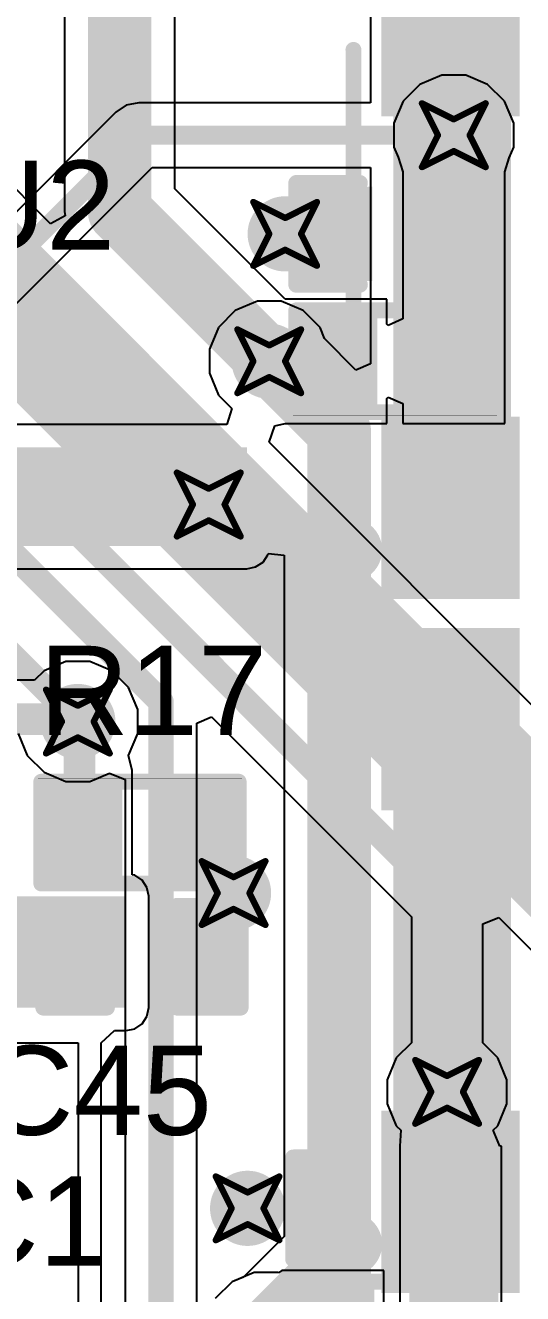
# Model space of a CAD drawing. Header units: inches. Extents: x -8 to 384, y -12 to 64.
# Drawn here: x 27.75 to 31.72, y 7.85 to 17.97 of the extents above; entities that cross this region are included whole.
import ezdxf

# ---------------------------------------------------------------- set-up
doc = ezdxf.new("R2010")
doc.units = ezdxf.units.IN
for name, color, linetype in [('Board_outline', 216, 'Continuous'), ('Bottom Layer', 5, 'Continuous'), ('Bottom Overlay', 54, 'Continuous'), ('Bottom Paste', 16, 'Continuous'), ('Bottom Solder', 6, 'Continuous'), ('Drill Drawing', 1, 'Continuous'), ('Top Layer', 1, 'Continuous'), ('Top Overlay', 2, 'Continuous'), ('Top Paste', 8, 'Continuous'), ('Top Solder', 216, 'Continuous'), ('Via Holes', 16, 'Continuous')]:
    doc.layers.add(name, color=color, linetype=linetype)
doc.styles.add('Arial', font='', dxfattribs={"height": 0.2})
doc.styles.get('Arial').set_extended_font_data('Arial')

# ---------------------------------------------------------------- blocks, each defined once
blk = doc.blocks.new('TS_1185EC_C_D_B_5')
at = {"layer": 'Top Layer'}
for points in [[(-2.55, 1.2), (-1.3, 1.2), (-1.3, 0.3), (-2.55, 0.3)], [(1.3, 1.2), (2.55, 1.2), (2.55, 0.3), (1.3, 0.3)], [(-2.55, -0.3), (-1.3, -0.3), (-1.3, -1.2), (-2.55, -1.2)], [(1.3, -0.3), (2.55, -0.3), (2.55, -1.2), (1.3, -1.2)]]:
    blk.add_hatch(color=1, dxfattribs=at).paths.add_polyline_path(points)
at = {"layer": 'Top Paste'}
for points in [[(-2.55, 1.2), (-1.3, 1.2), (-1.3, 0.3), (-2.55, 0.3)], [(1.3, 1.2), (2.55, 1.2), (2.55, 0.3), (1.3, 0.3)], [(-2.55, -0.3), (-1.3, -0.3), (-1.3, -1.2), (-2.55, -1.2)], [(1.3, -0.3), (2.55, -0.3), (2.55, -1.2), (1.3, -1.2)]]:
    blk.add_hatch(color=8, dxfattribs=at).paths.add_polyline_path(points)
at = {"layer": 'Top Solder'}
for points in [[(-2.652, 1.302), (-1.198, 1.302), (-1.198, 0.198), (-2.652, 0.198)], [(1.198, 1.302), (2.652, 1.302), (2.652, 0.198), (1.198, 0.198)], [(-2.652, -0.198), (-1.198, -0.198), (-1.198, -1.302), (-2.652, -1.302)], [(1.198, -0.198), (2.652, -0.198), (2.652, -1.302), (1.198, -1.302)]]:
    blk.add_hatch(color=216, dxfattribs=at).paths.add_polyline_path(points)
at = {"layer": 'Top Overlay'}
for points, const_width in [([(-2.134, 1.549, 1), (-2.388, 1.549, 1)], 0.254), ([(-2.451, 1.549, 1), (-2.324, 1.549, 1)], 0.127), ([(-2.197, 1.549, 1), (-2.07, 1.549, 1)], 0.127), ([(-1.759, 1.524, 1), (-1.695, 1.524, 1)], 0.0635), ([(1.695, 1.524, 1), (1.759, 1.524, 1)], 0.0635), ([(-1.759, -1.524, 1), (-1.695, -1.524, 1)], 0.0635), ([(1.695, -1.524, 1), (1.759, -1.524, 1)], 0.0635)]:
    blk.add_lwpolyline(points, format="xyb", close=True, dxfattribs=dict(at, const_width=const_width))
at = {"layer": 'Top Overlay', "const_width": 0.127}
for points in [[(1.727, 1.524), (-1.727, 1.524)], [(1.727, -1.524), (-1.727, -1.524)]]:
    blk.add_lwpolyline(points, dxfattribs=at)
blk = doc.blocks.new('TS_1185EC_C_D_B_27')
at = {"layer": 'Top Layer'}
for points in [[(-2.55, 1.2), (-1.3, 1.2), (-1.3, 0.3), (-2.55, 0.3)], [(1.3, 1.2), (2.55, 1.2), (2.55, 0.3), (1.3, 0.3)], [(-2.55, -0.3), (-1.3, -0.3), (-1.3, -1.2), (-2.55, -1.2)], [(1.3, -0.3), (2.55, -0.3), (2.55, -1.2), (1.3, -1.2)]]:
    blk.add_hatch(color=1, dxfattribs=at).paths.add_polyline_path(points)
at = {"layer": 'Top Paste'}
for points in [[(-2.55, 1.2), (-1.3, 1.2), (-1.3, 0.3), (-2.55, 0.3)], [(1.3, 1.2), (2.55, 1.2), (2.55, 0.3), (1.3, 0.3)], [(-2.55, -0.3), (-1.3, -0.3), (-1.3, -1.2), (-2.55, -1.2)], [(1.3, -0.3), (2.55, -0.3), (2.55, -1.2), (1.3, -1.2)]]:
    blk.add_hatch(color=8, dxfattribs=at).paths.add_polyline_path(points)
at = {"layer": 'Top Solder'}
for points in [[(-2.652, 1.302), (-1.198, 1.302), (-1.198, 0.198), (-2.652, 0.198)], [(1.198, 1.302), (2.652, 1.302), (2.652, 0.198), (1.198, 0.198)], [(-2.652, -0.198), (-1.198, -0.198), (-1.198, -1.302), (-2.652, -1.302)], [(1.198, -0.198), (2.652, -0.198), (2.652, -1.302), (1.198, -1.302)]]:
    blk.add_hatch(color=216, dxfattribs=at).paths.add_polyline_path(points)
at = {"layer": 'Top Overlay'}
for points, const_width in [([(-2.134, 1.549, 1), (-2.388, 1.549, 1)], 0.254), ([(-2.451, 1.549, 1), (-2.324, 1.549, 1)], 0.127), ([(-2.197, 1.549, 1), (-2.07, 1.549, 1)], 0.127), ([(-1.759, 1.524, 1), (-1.695, 1.524, 1)], 0.0635), ([(1.695, 1.524, 1), (1.759, 1.524, 1)], 0.0635), ([(-1.759, -1.524, 1), (-1.695, -1.524, 1)], 0.0635), ([(1.695, -1.524, 1), (1.759, -1.524, 1)], 0.0635)]:
    blk.add_lwpolyline(points, format="xyb", close=True, dxfattribs=dict(at, const_width=const_width))
at = {"layer": 'Top Overlay', "const_width": 0.127}
for points in [[(1.727, 1.524), (-1.727, 1.524)], [(1.727, -1.524), (-1.727, -1.524)]]:
    blk.add_lwpolyline(points, dxfattribs=at)
blk = doc.blocks.new('R__0402_53')
at = {"layer": 'Top Layer'}
for points in [[(-0.699, -0.318), (-0.699, 0.318), (-0.241, 0.318), (-0.241, -0.318)], [(0.241, -0.318), (0.241, 0.318), (0.699, 0.318), (0.699, -0.318)]]:
    blk.add_hatch(color=1, dxfattribs=at).paths.add_polyline_path(points)
at = {"layer": 'Top Paste'}
for points in [[(-0.699, -0.318), (-0.699, 0.318), (-0.241, 0.318), (-0.241, -0.318)], [(0.241, -0.318), (0.241, 0.318), (0.699, 0.318), (0.699, -0.318)]]:
    blk.add_hatch(color=8, dxfattribs=at).paths.add_polyline_path(points)
at = {"layer": 'Top Solder'}
for points in [[(-0.8, -0.419), (-0.8, 0.419), (-0.14, 0.419), (-0.14, -0.419)], [(0.14, -0.419), (0.14, 0.419), (0.8, 0.419), (0.8, -0.419)]]:
    blk.add_hatch(color=216, dxfattribs=at).paths.add_polyline_path(points)
at = {"layer": 'Top Overlay'}
for points, const_width in [([(0.787, 0.406), (-0.787, 0.406)], 0.127), ([(-0.787, 0.406), (-0.787, -0.406)], 0.127), ([(0.787, 0.406), (0.787, -0.406)], 0.127), ([(0.787, -0.406), (-0.787, -0.406)], 0.127), ([(0.813, -0.432), (-0.813, -0.432)], 0.00323)]:
    blk.add_lwpolyline(points, dxfattribs=dict(at, const_width=const_width))
for points, const_width in [([(-0.819, 0.406, 1), (-0.756, 0.406, 1)], 0.0635), ([(-0.819, 0.406, 1), (-0.756, 0.406, 1)], 0.0635), ([(0.756, 0.406, 1), (0.819, 0.406, 1)], 0.0635), ([(0.756, 0.406, 1), (0.819, 0.406, 1)], 0.0635), ([(-0.819, -0.406, 1), (-0.756, -0.406, 1)], 0.0635), ([(-0.819, -0.406, 1), (-0.756, -0.406, 1)], 0.0635), ([(0.756, -0.406, 1), (0.819, -0.406, 1)], 0.0635), ([(0.756, -0.406, 1), (0.819, -0.406, 1)], 0.0635), ([(-0.814, -0.432, 1), (-0.812, -0.432, 1)], 0.00161), ([(0.812, -0.432, 1), (0.814, -0.432, 1)], 0.00161)]:
    blk.add_lwpolyline(points, format="xyb", close=True, dxfattribs=dict(at, const_width=const_width))
blk = doc.blocks.new('R__0402_B_58')
at = {"layer": 'Bottom Layer'}
for points in [[(-0.241, 0.317), (-0.241, -0.318), (-0.699, -0.318), (-0.699, 0.317)], [(0.699, 0.317), (0.699, -0.318), (0.241, -0.318), (0.241, 0.317)]]:
    blk.add_hatch(color=5, dxfattribs=at).paths.add_polyline_path(points)
at = {"layer": 'Bottom Paste'}
for points in [[(-0.241, 0.317), (-0.241, -0.318), (-0.699, -0.318), (-0.699, 0.317)], [(0.699, 0.317), (0.699, -0.318), (0.241, -0.318), (0.241, 0.317)]]:
    blk.add_hatch(color=16, dxfattribs=at).paths.add_polyline_path(points)
at = {"layer": 'Bottom Solder'}
for points in [[(-0.14, 0.419), (-0.14, -0.419), (-0.8, -0.419), (-0.8, 0.419)], [(0.8, 0.419), (0.8, -0.419), (0.14, -0.419), (0.14, 0.419)]]:
    blk.add_hatch(color=6, dxfattribs=at).paths.add_polyline_path(points)
at = {"layer": 'Bottom Overlay'}
for points, const_width in [([(0.787, 0.406), (-0.787, 0.406)], 0.127), ([(-0.787, 0.406), (-0.787, -0.406)], 0.127), ([(0.813, 0.432), (-0.813, 0.432)], 0.00323), ([(0.787, 0.406), (0.787, -0.406)], 0.127), ([(0.787, -0.406), (-0.787, -0.406)], 0.127)]:
    blk.add_lwpolyline(points, dxfattribs=dict(at, const_width=const_width))
for points, const_width in [([(-0.819, 0.406, 1), (-0.756, 0.406, 1)], 0.0635), ([(-0.819, 0.406, 1), (-0.756, 0.406, 1)], 0.0635), ([(-0.814, 0.432, 1), (-0.812, 0.432, 1)], 0.00161), ([(0.756, 0.406, 1), (0.819, 0.406, 1)], 0.0635), ([(0.756, 0.406, 1), (0.819, 0.406, 1)], 0.0635), ([(0.812, 0.432, 1), (0.814, 0.432, 1)], 0.00161), ([(-0.819, -0.406, 1), (-0.756, -0.406, 1)], 0.0635), ([(-0.819, -0.406, 1), (-0.756, -0.406, 1)], 0.0635), ([(0.756, -0.406, 1), (0.819, -0.406, 1)], 0.0635), ([(0.756, -0.406, 1), (0.819, -0.406, 1)], 0.0635)]:
    blk.add_lwpolyline(points, format="xyb", close=True, dxfattribs=dict(at, const_width=const_width))
blk = doc.blocks.new('R__0402_B_59')
at = {"layer": 'Bottom Layer'}
for points in [[(-0.241, 0.318), (-0.241, -0.318), (-0.699, -0.318), (-0.699, 0.318)], [(0.699, 0.318), (0.699, -0.318), (0.241, -0.318), (0.241, 0.318)]]:
    blk.add_hatch(color=5, dxfattribs=at).paths.add_polyline_path(points)
at = {"layer": 'Bottom Paste'}
for points in [[(-0.241, 0.318), (-0.241, -0.318), (-0.699, -0.318), (-0.699, 0.318)], [(0.699, 0.318), (0.699, -0.318), (0.241, -0.318), (0.241, 0.318)]]:
    blk.add_hatch(color=16, dxfattribs=at).paths.add_polyline_path(points)
at = {"layer": 'Bottom Solder'}
for points in [[(-0.14, 0.419), (-0.14, -0.419), (-0.8, -0.419), (-0.8, 0.419)], [(0.8, 0.419), (0.8, -0.419), (0.14, -0.419), (0.14, 0.419)]]:
    blk.add_hatch(color=6, dxfattribs=at).paths.add_polyline_path(points)
at = {"layer": 'Bottom Overlay'}
for points, const_width in [([(-0.787, 0.406), (-0.787, -0.406)], 0.127), ([(0.787, 0.406), (-0.787, 0.406)], 0.127), ([(0.813, 0.432), (-0.813, 0.432)], 0.00323), ([(0.787, 0.406), (0.787, -0.406)], 0.127), ([(0.787, -0.406), (-0.787, -0.406)], 0.127)]:
    blk.add_lwpolyline(points, dxfattribs=dict(at, const_width=const_width))
for points, const_width in [([(-0.819, 0.406, 1), (-0.756, 0.406, 1)], 0.0635), ([(-0.819, 0.406, 1), (-0.756, 0.406, 1)], 0.0635), ([(-0.814, 0.432, 1), (-0.812, 0.432, 1)], 0.00161), ([(0.756, 0.406, 1), (0.819, 0.406, 1)], 0.0635), ([(0.756, 0.406, 1), (0.819, 0.406, 1)], 0.0635), ([(0.812, 0.432, 1), (0.814, 0.432, 1)], 0.00161), ([(-0.819, -0.406, 1), (-0.756, -0.406, 1)], 0.0635), ([(-0.819, -0.406, 1), (-0.756, -0.406, 1)], 0.0635), ([(0.756, -0.406, 1), (0.819, -0.406, 1)], 0.0635), ([(0.756, -0.406, 1), (0.819, -0.406, 1)], 0.0635)]:
    blk.add_lwpolyline(points, format="xyb", close=True, dxfattribs=dict(at, const_width=const_width))
blk = doc.blocks.new('C___0402_72')
at = {"layer": 'Top Layer'}
for points in [[(-0.699, -0.318), (-0.699, 0.318), (-0.241, 0.318), (-0.241, -0.318)], [(0.241, -0.318), (0.241, 0.318), (0.699, 0.318), (0.699, -0.318)]]:
    blk.add_hatch(color=1, dxfattribs=at).paths.add_polyline_path(points)
at = {"layer": 'Top Paste'}
for points in [[(-0.699, -0.318), (-0.699, 0.318), (-0.241, 0.318), (-0.241, -0.318)], [(0.241, -0.318), (0.241, 0.318), (0.699, 0.318), (0.699, -0.318)]]:
    blk.add_hatch(color=8, dxfattribs=at).paths.add_polyline_path(points)
at = {"layer": 'Top Solder'}
for points in [[(-0.758, -0.377), (-0.758, 0.377), (-0.181, 0.377), (-0.181, -0.377)], [(0.181, -0.377), (0.181, 0.377), (0.758, 0.377), (0.758, -0.377)]]:
    blk.add_hatch(color=216, dxfattribs=at).paths.add_polyline_path(points)
at = {"layer": 'Top Overlay', "const_width": 0.127}
for points in [[(-0.787, 0.406), (-0.279, 0.406)], [(-0.787, -0.406), (-0.787, 0.406)], [(0.279, 0.406), (0.787, 0.406)], [(0.787, -0.406), (0.787, 0.406)], [(-0.787, -0.406), (-0.279, -0.406)], [(0.279, -0.406), (0.787, -0.406)]]:
    blk.add_lwpolyline(points, dxfattribs=at)
at = {"layer": 'Top Overlay', "const_width": 0.0635}
for points in [[(-0.819, 0.406, 1), (-0.756, 0.406, 1)], [(-0.819, 0.406, 1), (-0.756, 0.406, 1)], [(-0.311, 0.406, 1), (-0.248, 0.406, 1)], [(0.248, 0.406, 1), (0.311, 0.406, 1)], [(0.756, 0.406, 1), (0.819, 0.406, 1)], [(0.756, 0.406, 1), (0.819, 0.406, 1)], [(-0.819, -0.406, 1), (-0.756, -0.406, 1)], [(-0.819, -0.406, 1), (-0.756, -0.406, 1)], [(-0.311, -0.406, 1), (-0.248, -0.406, 1)], [(0.248, -0.406, 1), (0.311, -0.406, 1)], [(0.756, -0.406, 1), (0.819, -0.406, 1)], [(0.756, -0.406, 1), (0.819, -0.406, 1)]]:
    blk.add_lwpolyline(points, format="xyb", close=True, dxfattribs=at)
blk = doc.blocks.new('C___0402_B_88')
at = {"layer": 'Bottom Layer'}
for points in [[(-0.241, 0.317), (-0.241, -0.318), (-0.699, -0.318), (-0.699, 0.317)], [(0.699, 0.317), (0.699, -0.318), (0.241, -0.318), (0.241, 0.317)]]:
    blk.add_hatch(color=5, dxfattribs=at).paths.add_polyline_path(points)
at = {"layer": 'Bottom Paste'}
for points in [[(-0.241, 0.317), (-0.241, -0.318), (-0.699, -0.318), (-0.699, 0.317)], [(0.699, 0.317), (0.699, -0.318), (0.241, -0.318), (0.241, 0.317)]]:
    blk.add_hatch(color=16, dxfattribs=at).paths.add_polyline_path(points)
at = {"layer": 'Bottom Solder'}
for points in [[(-0.181, 0.377), (-0.181, -0.378), (-0.758, -0.378), (-0.758, 0.377)], [(0.758, 0.377), (0.758, -0.378), (0.181, -0.378), (0.181, 0.377)]]:
    blk.add_hatch(color=6, dxfattribs=at).paths.add_polyline_path(points)
at = {"layer": 'Bottom Overlay', "const_width": 0.127}
for points in [[(-0.787, 0.406), (-0.787, -0.406)], [(-0.279, 0.406), (-0.787, 0.406)], [(0.787, 0.406), (0.279, 0.406)], [(0.787, 0.406), (0.787, -0.406)], [(-0.279, -0.406), (-0.787, -0.406)], [(0.787, -0.406), (0.279, -0.406)]]:
    blk.add_lwpolyline(points, dxfattribs=at)
at = {"layer": 'Bottom Overlay', "const_width": 0.0635}
for points in [[(-0.819, 0.406, 1), (-0.756, 0.406, 1)], [(-0.819, 0.406, 1), (-0.756, 0.406, 1)], [(-0.311, 0.406, 1), (-0.248, 0.406, 1)], [(0.248, 0.406, 1), (0.311, 0.406, 1)], [(0.756, 0.406, 1), (0.819, 0.406, 1)], [(0.756, 0.406, 1), (0.819, 0.406, 1)], [(-0.819, -0.406, 1), (-0.756, -0.406, 1)], [(-0.819, -0.406, 1), (-0.756, -0.406, 1)], [(-0.311, -0.406, 1), (-0.248, -0.406, 1)], [(0.248, -0.406, 1), (0.311, -0.406, 1)], [(0.756, -0.406, 1), (0.819, -0.406, 1)], [(0.756, -0.406, 1), (0.819, -0.406, 1)]]:
    blk.add_lwpolyline(points, format="xyb", close=True, dxfattribs=at)
blk = doc.blocks.new('C___0402_B_89')
at = {"layer": 'Bottom Layer'}
for points in [[(-0.241, 0.318), (-0.241, -0.318), (-0.699, -0.318), (-0.699, 0.318)], [(0.699, 0.318), (0.699, -0.318), (0.241, -0.318), (0.241, 0.318)]]:
    blk.add_hatch(color=5, dxfattribs=at).paths.add_polyline_path(points)
at = {"layer": 'Bottom Paste'}
for points in [[(-0.241, 0.318), (-0.241, -0.318), (-0.699, -0.318), (-0.699, 0.318)], [(0.699, 0.318), (0.699, -0.318), (0.241, -0.318), (0.241, 0.318)]]:
    blk.add_hatch(color=16, dxfattribs=at).paths.add_polyline_path(points)
at = {"layer": 'Bottom Solder'}
for points in [[(-0.181, 0.377), (-0.181, -0.377), (-0.758, -0.377), (-0.758, 0.377)], [(0.758, 0.377), (0.758, -0.377), (0.181, -0.377), (0.181, 0.377)]]:
    blk.add_hatch(color=6, dxfattribs=at).paths.add_polyline_path(points)
at = {"layer": 'Bottom Overlay', "const_width": 0.127}
for points in [[(-0.279, 0.406), (-0.787, 0.406)], [(-0.787, 0.406), (-0.787, -0.406)], [(0.787, 0.406), (0.279, 0.406)], [(0.787, 0.406), (0.787, -0.406)], [(-0.279, -0.406), (-0.787, -0.406)], [(0.787, -0.406), (0.279, -0.406)]]:
    blk.add_lwpolyline(points, dxfattribs=at)
at = {"layer": 'Bottom Overlay', "const_width": 0.0635}
for points in [[(-0.819, 0.406, 1), (-0.756, 0.406, 1)], [(-0.819, 0.406, 1), (-0.756, 0.406, 1)], [(-0.311, 0.406, 1), (-0.248, 0.406, 1)], [(0.248, 0.406, 1), (0.311, 0.406, 1)], [(0.756, 0.406, 1), (0.819, 0.406, 1)], [(0.756, 0.406, 1), (0.819, 0.406, 1)], [(-0.819, -0.406, 1), (-0.756, -0.406, 1)], [(-0.819, -0.406, 1), (-0.756, -0.406, 1)], [(-0.311, -0.406, 1), (-0.248, -0.406, 1)], [(0.248, -0.406, 1), (0.311, -0.406, 1)], [(0.756, -0.406, 1), (0.819, -0.406, 1)], [(0.756, -0.406, 1), (0.819, -0.406, 1)]]:
    blk.add_lwpolyline(points, format="xyb", close=True, dxfattribs=at)

msp = doc.modelspace()

# ---------------------------------------------------------------- hatches: boundary and pattern name
at = {"layer": 'Bottom Layer'}
h = msp.add_hatch(color=5, dxfattribs=at)
edge = h.paths.add_edge_path()
edge.add_arc((31.166, 17.094), 0.3, 0, 360)
h = msp.add_hatch(color=5, dxfattribs=at)
edge = h.paths.add_edge_path()
edge.add_arc((29.82, 16.307), 0.3, 0, 360)
h = msp.add_hatch(color=5, dxfattribs=at)
edge = h.paths.add_edge_path()
edge.add_arc((29.693, 15.291), 0.3, 0, 360)
h = msp.add_hatch(color=5, dxfattribs=at)
edge = h.paths.add_edge_path()
edge.add_arc((29.21, 14.148), 0.3, 0, 360)
h = msp.add_hatch(color=5, dxfattribs=at)
edge = h.paths.add_edge_path()
edge.add_arc((28.165, 12.417), 0.3, 0, 360)
h = msp.add_hatch(color=5, dxfattribs=at)
edge = h.paths.add_edge_path()
edge.add_arc((29.408, 11.049), 0.3, 0, 360)
h = msp.add_hatch(color=5, dxfattribs=at)
edge = h.paths.add_edge_path()
edge.add_arc((31.112, 9.463), 0.3, 0, 360)
h = msp.add_hatch(color=5, dxfattribs=at)
edge = h.paths.add_edge_path()
edge.add_arc((29.52, 8.534), 0.3, 0, 360)
at = {"layer": 'Top Layer'}
for points in [[(30.683, 13.487), (31.623, 13.487), (31.623, 18.593), (30.683, 18.593)], [(26.06, 13.818), (29.515, 13.818), (29.515, 14.605), (26.06, 14.605)], [(30.683, 7.925), (31.623, 7.925), (31.623, 13.056), (30.683, 13.056)], [(26.06, 10.135), (28.55, 10.135), (28.55, 11.024), (26.06, 11.024)]]:
    msp.add_hatch(color=1, dxfattribs=at).paths.add_polyline_path(points)
h = msp.add_hatch(color=1, dxfattribs=at)
edge = h.paths.add_edge_path()
edge.add_arc((31.166, 17.094), 0.3, 0, 360)
h = msp.add_hatch(color=1, dxfattribs=at)
edge = h.paths.add_edge_path()
edge.add_arc((29.82, 16.307), 0.3, 0, 360)
h = msp.add_hatch(color=1, dxfattribs=at)
edge = h.paths.add_edge_path()
edge.add_arc((29.693, 15.291), 0.3, 0, 360)
h = msp.add_hatch(color=1, dxfattribs=at)
edge = h.paths.add_edge_path()
edge.add_arc((29.21, 14.148), 0.3, 0, 360)
h = msp.add_hatch(color=1, dxfattribs=at)
edge = h.paths.add_edge_path()
edge.add_arc((28.165, 12.417), 0.3, 0, 360)
h = msp.add_hatch(color=1, dxfattribs=at)
edge = h.paths.add_edge_path()
edge.add_arc((29.408, 11.049), 0.3, 0, 360)
h = msp.add_hatch(color=1, dxfattribs=at)
edge = h.paths.add_edge_path()
edge.add_arc((31.112, 9.463), 0.3, 0, 360)
h = msp.add_hatch(color=1, dxfattribs=at)
edge = h.paths.add_edge_path()
edge.add_arc((29.52, 8.534), 0.3, 0, 360)
at = {"layer": 'Via Holes'}
h = msp.add_hatch(color=7, dxfattribs=at)
edge = h.paths.add_edge_path()
edge.add_arc((31.166, 17.094), 0.15, 0, 360)
h = msp.add_hatch(color=7, dxfattribs=at)
edge = h.paths.add_edge_path()
edge.add_arc((29.82, 16.307), 0.15, 0, 360)
h = msp.add_hatch(color=7, dxfattribs=at)
edge = h.paths.add_edge_path()
edge.add_arc((29.693, 15.291), 0.15, 0, 360)
h = msp.add_hatch(color=7, dxfattribs=at)
edge = h.paths.add_edge_path()
edge.add_arc((29.21, 14.148), 0.15, 0, 360)
h = msp.add_hatch(color=7, dxfattribs=at)
edge = h.paths.add_edge_path()
edge.add_arc((28.165, 12.417), 0.15, 0, 360)
h = msp.add_hatch(color=7, dxfattribs=at)
edge = h.paths.add_edge_path()
edge.add_arc((29.408, 11.049), 0.15, 0, 360)
h = msp.add_hatch(color=7, dxfattribs=at)
edge = h.paths.add_edge_path()
edge.add_arc((31.112, 9.463), 0.15, 0, 360)
h = msp.add_hatch(color=7, dxfattribs=at)
edge = h.paths.add_edge_path()
edge.add_arc((29.52, 8.534), 0.15, 0, 360)

# ---------------------------------------------------------------- linework, layer by layer
at = {"layer": 'Board_outline', "const_width": 0.254}
msp.add_lwpolyline([(37.537, 13.36, 1), (-7.463, 13.36, 1)], format="xyb", close=True, dxfattribs=at)
at = {"layer": 'Bottom Layer'}
for p, q in [((28.059, 21.176), (28.059, 16.485)), ((28.939, 16.667), (28.939, 21.176)), ((31.071, 17.572), (30.895, 17.499)), ((31.261, 17.572), (31.071, 17.572)), ((31.436, 17.499), (31.261, 17.572)), ((30.895, 17.499), (30.761, 17.365)), ((31.571, 17.365), (31.436, 17.499)), ((30.761, 17.365), (30.688, 17.189)), ((31.644, 17.189), (31.571, 17.365)), ((30.688, 17.189), (30.688, 16.999)), ((31.644, 16.999), (31.644, 17.189)), ((30.688, 16.999), (30.721, 16.92)), ((31.608, 16.914), (31.644, 16.999)), ((27.948, 16.388), (27.41, 16.926)), ((30.721, 16.92), (30.759, 16.802)), ((31.572, 16.802), (31.608, 16.914)), ((30.759, 16.802), (30.759, 16.802)), ((30.759, 16.802), (30.759, 16.802)), ((30.759, 16.802), (30.759, 15.812)), ((31.572, 15.812), (31.572, 16.802)), ((31.572, 16.802), (31.572, 16.802)), ((29.82, 15.786), (28.939, 16.667)), ((28.065, 16.45), (27.948, 16.388)), ((28.059, 16.485), (28.065, 16.45)), ((30.632, 15.786), (29.82, 15.786)), ((30.632, 15.587), (30.632, 15.786)), ((30.759, 15.812), (30.759, 15.812)), ((30.759, 15.812), (30.759, 15.786)), ((30.759, 15.786), (30.759, 15.786)), ((30.759, 15.786), (30.759, 15.629)), ((31.572, 15.786), (31.572, 15.812)), ((31.572, 15.812), (31.572, 15.812)), ((31.572, 14.795), (31.572, 15.786)), ((31.572, 15.786), (31.572, 15.786)), ((30.643, 15.577), (30.632, 15.587)), ((30.759, 15.629), (30.643, 15.577)), ((30.632, 14.995), (30.643, 15.004)), ((30.632, 14.795), (30.632, 14.995)), ((30.643, 15.004), (30.759, 14.953)), ((30.759, 14.953), (30.759, 14.795)), ((29.691, 14.645), (29.737, 14.777)), ((29.737, 14.777), (29.82, 14.795)), ((29.82, 14.795), (29.82, 14.795)), ((29.82, 14.795), (30.632, 14.795)), ((29.82, 14.795), (29.82, 14.795)), ((30.759, 14.795), (31.572, 14.795)), ((29.699, 14.637), (29.691, 14.645)), ((33.118, 11.218), (29.699, 14.637)), ((29.699, 14.637), (29.699, 14.637)), ((29.114, 12.405), (29.231, 12.454)), ((29.231, 12.454), (30.827, 10.858)), ((29.114, 7.788), (29.114, 12.405)), ((27.688, 12.322), (27.76, 12.147)), ((27.76, 12.147), (27.895, 12.012)), ((27.895, 12.012), (28.07, 11.94)), ((28.07, 11.94), (28.26, 11.94)), ((28.26, 11.94), (28.417, 12.004)), ((28.417, 12.004), (28.544, 11.954)), ((28.544, 11.954), (28.544, 6.995)), ((30.827, 10.858), (30.827, 9.854)), ((31.397, 10.803), (31.524, 10.855)), ((31.524, 10.855), (31.938, 10.442)), ((31.397, 9.854), (31.397, 10.803)), ((30.827, 9.854), (30.707, 9.734)), ((31.517, 9.734), (31.397, 9.854)), ((30.707, 9.734), (30.634, 9.558)), ((31.59, 9.558), (31.517, 9.734)), ((30.634, 9.558), (30.634, 9.368)), ((31.59, 9.368), (31.59, 9.558)), ((30.634, 9.368), (30.707, 9.193)), ((31.517, 9.193), (31.59, 9.368)), ((30.707, 9.193), (30.743, 9.157)), ((30.743, 9.157), (30.734, 9.03)), ((31.481, 9.157), (31.517, 9.193)), ((31.534, 9.03), (31.481, 9.157)), ((30.734, 9.03), (30.734, 9.03)), ((30.734, 9.03), (30.734, 8.039)), ((31.547, 9.03), (31.534, 9.03)), ((31.547, 8.039), (31.547, 9.03)), ((29.572, 8.022), (29.397, 7.949)), ((29.762, 8.022), (29.572, 8.022)), ((29.766, 8.02), (29.762, 8.022)), ((29.794, 8.039), (29.766, 8.02)), ((30.607, 8.039), (29.794, 8.039)), ((29.794, 8.039), (29.794, 8.039)), ((30.607, 7.048), (30.607, 8.039)), ((30.734, 8.039), (30.734, 7.048)), ((31.547, 7.048), (31.547, 8.039)), ((29.397, 7.949), (29.262, 7.814))]:
    msp.add_line(p, q, dxfattribs=at)
for points, const_width in [([(28.499, 16.485), (28.499, 21.361)], 0.508), ([(31.166, 16.307), (31.166, 17.094)], 0.203), ([(26.899, 16.459), (29.21, 14.148)], 1.016), ([(28.499, 16.485), (29.693, 15.291)], 0.508), ([(29.82, 16.307), (30.226, 16.307)], 0.203), ([(31.166, 15.291), (31.166, 16.307)], 0.203), ([(26.34, 15.748), (31.112, 10.976)], 0.203), ([(29.693, 15.291), (30.226, 15.291)], 0.508), ([(26.34, 15.062), (28.829, 12.573)], 0.203), ([(26.105, 14.478), (28.165, 12.417)], 0.203), ([(29.21, 14.148), (32.629, 10.729)], 1.016), ([(28.829, 6.604), (28.829, 12.573)], 0.203), ([(31.112, 9.463), (31.112, 10.976)], 0.203), ([(31.14, 8.534), (31.14, 9.463)], 0.203), ([(29.52, 8.534), (30.201, 8.534)], 0.203), ([(31.14, 7.544), (31.14, 8.534)], 0.203)]:
    msp.add_lwpolyline(points, dxfattribs=dict(at, const_width=const_width))
for points, const_width in [([(31.115, 17.094, 1), (31.217, 17.094, 1)], 0.102), ([(28.372, 16.485, 1), (28.626, 16.485, 1)], 0.254), ([(28.372, 16.485, 1), (28.626, 16.485, 1)], 0.254), ([(29.769, 16.307, 1), (29.87, 16.307, 1)], 0.102), ([(30.175, 16.307, 1), (30.277, 16.307, 1)], 0.102), ([(31.115, 16.307, 1), (31.217, 16.307, 1)], 0.102), ([(31.115, 16.307, 1), (31.217, 16.307, 1)], 0.102), ([(29.566, 15.291, 1), (29.82, 15.291, 1)], 0.254), ([(29.566, 15.291, 1), (29.82, 15.291, 1)], 0.254), ([(30.099, 15.291, 1), (30.353, 15.291, 1)], 0.254), ([(31.115, 15.291, 1), (31.217, 15.291, 1)], 0.102), ([(28.956, 14.148, 1), (29.464, 14.148, 1)], 0.508), ([(28.956, 14.148, 1), (29.464, 14.148, 1)], 0.508), ([(28.778, 12.573, 1), (28.88, 12.573, 1)], 0.102), ([(28.778, 12.573, 1), (28.88, 12.573, 1)], 0.102), ([(28.115, 12.417, 1), (28.216, 12.417, 1)], 0.102), ([(31.061, 10.976, 1), (31.163, 10.976, 1)], 0.102), ([(31.061, 10.976, 1), (31.163, 10.976, 1)], 0.102), ([(31.061, 9.463, 1), (31.163, 9.463, 1)], 0.102), ([(31.09, 9.463, 1), (31.191, 9.463, 1)], 0.102), ([(29.469, 8.534, 1), (29.57, 8.534, 1)], 0.102), ([(30.15, 8.534, 1), (30.251, 8.534, 1)], 0.102), ([(31.09, 8.534, 1), (31.191, 8.534, 1)], 0.102), ([(31.09, 8.534, 1), (31.191, 8.534, 1)], 0.102)]:
    msp.add_lwpolyline(points, format="xyb", close=True, dxfattribs=dict(at, const_width=const_width))
at = {"layer": 'Drill Drawing', "const_width": 0.0508}
for points in [[(30.912, 17.348), (31.166, 17.221)], [(30.912, 17.348), (31.039, 17.094)], [(31.166, 17.221), (31.42, 17.348)], [(31.293, 17.094), (31.42, 17.348)], [(30.912, 16.84), (31.039, 17.094)], [(31.293, 17.094), (31.42, 16.84)], [(30.912, 16.84), (31.166, 16.967)], [(31.166, 16.967), (31.42, 16.84)], [(29.566, 16.561), (29.82, 16.434)], [(29.566, 16.561), (29.693, 16.307)], [(29.82, 16.434), (30.074, 16.561)], [(29.947, 16.307), (30.074, 16.561)], [(29.566, 16.053), (29.693, 16.307)], [(29.947, 16.307), (30.074, 16.053)], [(29.566, 16.053), (29.82, 16.18)], [(29.82, 16.18), (30.074, 16.053)], [(29.439, 15.545), (29.693, 15.418)], [(29.439, 15.545), (29.566, 15.291)], [(29.693, 15.418), (29.947, 15.545)], [(29.82, 15.291), (29.947, 15.545)], [(29.439, 15.037), (29.566, 15.291)], [(29.82, 15.291), (29.947, 15.037)], [(29.439, 15.037), (29.693, 15.164)], [(29.693, 15.164), (29.947, 15.037)], [(28.956, 14.402), (29.21, 14.275)], [(28.956, 14.402), (29.083, 14.148)], [(29.21, 14.275), (29.464, 14.402)], [(29.337, 14.148), (29.464, 14.402)], [(28.956, 13.894), (29.083, 14.148)], [(29.337, 14.148), (29.464, 13.894)], [(28.956, 13.894), (29.21, 14.021)], [(29.21, 14.021), (29.464, 13.894)], [(27.911, 12.671), (28.165, 12.544)], [(27.911, 12.671), (28.038, 12.417)], [(28.165, 12.544), (28.419, 12.671)], [(28.292, 12.417), (28.419, 12.671)], [(27.911, 12.163), (28.038, 12.417)], [(28.292, 12.417), (28.419, 12.163)], [(27.911, 12.163), (28.165, 12.29)], [(28.165, 12.29), (28.419, 12.163)], [(29.154, 11.303), (29.408, 11.176)], [(29.154, 11.303), (29.281, 11.049)], [(29.408, 11.176), (29.662, 11.303)], [(29.535, 11.049), (29.662, 11.303)], [(29.154, 10.795), (29.281, 11.049)], [(29.535, 11.049), (29.662, 10.795)], [(29.154, 10.795), (29.408, 10.922)], [(29.408, 10.922), (29.662, 10.795)], [(30.858, 9.717), (31.112, 9.59)], [(30.858, 9.717), (30.985, 9.463)], [(31.112, 9.59), (31.366, 9.717)], [(31.239, 9.463), (31.366, 9.717)], [(30.858, 9.209), (30.985, 9.463)], [(31.239, 9.463), (31.366, 9.209)], [(30.858, 9.209), (31.112, 9.336)], [(31.112, 9.336), (31.366, 9.209)], [(29.266, 8.788), (29.52, 8.661)], [(29.266, 8.788), (29.393, 8.534)], [(29.52, 8.661), (29.774, 8.788)], [(29.647, 8.534), (29.774, 8.788)], [(29.266, 8.28), (29.393, 8.534)], [(29.647, 8.534), (29.774, 8.28)], [(29.266, 8.28), (29.52, 8.407)], [(29.52, 8.407), (29.774, 8.28)]]:
    msp.add_lwpolyline(points, dxfattribs=at)
at = {"layer": 'Drill Drawing', "const_width": 0.0254}
for points in [[(30.899, 17.348, 1), (30.924, 17.348, 1)], [(30.899, 17.348, 1), (30.924, 17.348, 1)], [(31.407, 17.348, 1), (31.433, 17.348, 1)], [(31.407, 17.348, 1), (31.433, 17.348, 1)], [(31.153, 17.221, 1), (31.178, 17.221, 1)], [(31.153, 17.221, 1), (31.178, 17.221, 1)], [(31.026, 17.094, 1), (31.052, 17.094, 1)], [(31.026, 17.094, 1), (31.052, 17.094, 1)], [(31.28, 17.094, 1), (31.305, 17.094, 1)], [(31.28, 17.094, 1), (31.305, 17.094, 1)], [(31.153, 16.967, 1), (31.178, 16.967, 1)], [(31.153, 16.967, 1), (31.178, 16.967, 1)], [(30.899, 16.84, 1), (30.924, 16.84, 1)], [(30.899, 16.84, 1), (30.924, 16.84, 1)], [(31.407, 16.84, 1), (31.433, 16.84, 1)], [(31.407, 16.84, 1), (31.433, 16.84, 1)], [(29.553, 16.561, 1), (29.578, 16.561, 1)], [(29.553, 16.561, 1), (29.578, 16.561, 1)], [(30.061, 16.561, 1), (30.086, 16.561, 1)], [(30.061, 16.561, 1), (30.086, 16.561, 1)], [(29.807, 16.434, 1), (29.832, 16.434, 1)], [(29.807, 16.434, 1), (29.832, 16.434, 1)], [(29.68, 16.307, 1), (29.705, 16.307, 1)], [(29.68, 16.307, 1), (29.705, 16.307, 1)], [(29.934, 16.307, 1), (29.959, 16.307, 1)], [(29.934, 16.307, 1), (29.959, 16.307, 1)], [(29.807, 16.18, 1), (29.832, 16.18, 1)], [(29.807, 16.18, 1), (29.832, 16.18, 1)], [(29.553, 16.053, 1), (29.578, 16.053, 1)], [(29.553, 16.053, 1), (29.578, 16.053, 1)], [(30.061, 16.053, 1), (30.086, 16.053, 1)], [(30.061, 16.053, 1), (30.086, 16.053, 1)], [(29.426, 15.545, 1), (29.451, 15.545, 1)], [(29.426, 15.545, 1), (29.451, 15.545, 1)], [(29.934, 15.545, 1), (29.959, 15.545, 1)], [(29.934, 15.545, 1), (29.959, 15.545, 1)], [(29.68, 15.418, 1), (29.705, 15.418, 1)], [(29.68, 15.418, 1), (29.705, 15.418, 1)], [(29.553, 15.291, 1), (29.578, 15.291, 1)], [(29.553, 15.291, 1), (29.578, 15.291, 1)], [(29.807, 15.291, 1), (29.832, 15.291, 1)], [(29.807, 15.291, 1), (29.832, 15.291, 1)], [(29.68, 15.164, 1), (29.705, 15.164, 1)], [(29.68, 15.164, 1), (29.705, 15.164, 1)], [(29.426, 15.037, 1), (29.451, 15.037, 1)], [(29.426, 15.037, 1), (29.451, 15.037, 1)], [(29.934, 15.037, 1), (29.959, 15.037, 1)], [(29.934, 15.037, 1), (29.959, 15.037, 1)], [(28.943, 14.402, 1), (28.969, 14.402, 1)], [(28.943, 14.402, 1), (28.969, 14.402, 1)], [(29.451, 14.402, 1), (29.477, 14.402, 1)], [(29.451, 14.402, 1), (29.477, 14.402, 1)], [(29.197, 14.275, 1), (29.223, 14.275, 1)], [(29.197, 14.275, 1), (29.223, 14.275, 1)], [(29.07, 14.148, 1), (29.096, 14.148, 1)], [(29.07, 14.148, 1), (29.096, 14.148, 1)], [(29.324, 14.148, 1), (29.35, 14.148, 1)], [(29.324, 14.148, 1), (29.35, 14.148, 1)], [(29.197, 14.021, 1), (29.223, 14.021, 1)], [(29.197, 14.021, 1), (29.223, 14.021, 1)], [(28.943, 13.894, 1), (28.969, 13.894, 1)], [(28.943, 13.894, 1), (28.969, 13.894, 1)], [(29.451, 13.894, 1), (29.477, 13.894, 1)], [(29.451, 13.894, 1), (29.477, 13.894, 1)], [(27.899, 12.671, 1), (27.924, 12.671, 1)], [(27.899, 12.671, 1), (27.924, 12.671, 1)], [(28.407, 12.671, 1), (28.432, 12.671, 1)], [(28.407, 12.671, 1), (28.432, 12.671, 1)], [(28.153, 12.544, 1), (28.178, 12.544, 1)], [(28.153, 12.544, 1), (28.178, 12.544, 1)], [(28.026, 12.417, 1), (28.051, 12.417, 1)], [(28.026, 12.417, 1), (28.051, 12.417, 1)], [(28.28, 12.417, 1), (28.305, 12.417, 1)], [(28.28, 12.417, 1), (28.305, 12.417, 1)], [(28.153, 12.29, 1), (28.178, 12.29, 1)], [(28.153, 12.29, 1), (28.178, 12.29, 1)], [(27.899, 12.163, 1), (27.924, 12.163, 1)], [(27.899, 12.163, 1), (27.924, 12.163, 1)], [(28.407, 12.163, 1), (28.432, 12.163, 1)], [(28.407, 12.163, 1), (28.432, 12.163, 1)], [(29.142, 11.303, 1), (29.167, 11.303, 1)], [(29.142, 11.303, 1), (29.167, 11.303, 1)], [(29.65, 11.303, 1), (29.675, 11.303, 1)], [(29.65, 11.303, 1), (29.675, 11.303, 1)], [(29.396, 11.176, 1), (29.421, 11.176, 1)], [(29.396, 11.176, 1), (29.421, 11.176, 1)], [(29.269, 11.049, 1), (29.294, 11.049, 1)], [(29.269, 11.049, 1), (29.294, 11.049, 1)], [(29.523, 11.049, 1), (29.548, 11.049, 1)], [(29.523, 11.049, 1), (29.548, 11.049, 1)], [(29.396, 10.922, 1), (29.421, 10.922, 1)], [(29.396, 10.922, 1), (29.421, 10.922, 1)], [(29.142, 10.795, 1), (29.167, 10.795, 1)], [(29.142, 10.795, 1), (29.167, 10.795, 1)], [(29.65, 10.795, 1), (29.675, 10.795, 1)], [(29.65, 10.795, 1), (29.675, 10.795, 1)], [(30.846, 9.717, 1), (30.871, 9.717, 1)], [(30.846, 9.717, 1), (30.871, 9.717, 1)], [(31.354, 9.717, 1), (31.379, 9.717, 1)], [(31.354, 9.717, 1), (31.379, 9.717, 1)], [(31.1, 9.59, 1), (31.125, 9.59, 1)], [(31.1, 9.59, 1), (31.125, 9.59, 1)], [(30.973, 9.463, 1), (30.998, 9.463, 1)], [(30.973, 9.463, 1), (30.998, 9.463, 1)], [(31.227, 9.463, 1), (31.252, 9.463, 1)], [(31.227, 9.463, 1), (31.252, 9.463, 1)], [(31.1, 9.336, 1), (31.125, 9.336, 1)], [(31.1, 9.336, 1), (31.125, 9.336, 1)], [(30.846, 9.209, 1), (30.871, 9.209, 1)], [(30.846, 9.209, 1), (30.871, 9.209, 1)], [(31.354, 9.209, 1), (31.379, 9.209, 1)], [(31.354, 9.209, 1), (31.379, 9.209, 1)], [(29.253, 8.788, 1), (29.278, 8.788, 1)], [(29.253, 8.788, 1), (29.278, 8.788, 1)], [(29.761, 8.788, 1), (29.786, 8.788, 1)], [(29.761, 8.788, 1), (29.786, 8.788, 1)], [(29.507, 8.661, 1), (29.532, 8.661, 1)], [(29.507, 8.661, 1), (29.532, 8.661, 1)], [(29.38, 8.534, 1), (29.405, 8.534, 1)], [(29.38, 8.534, 1), (29.405, 8.534, 1)], [(29.634, 8.534, 1), (29.659, 8.534, 1)], [(29.634, 8.534, 1), (29.659, 8.534, 1)], [(29.507, 8.407, 1), (29.532, 8.407, 1)], [(29.507, 8.407, 1), (29.532, 8.407, 1)], [(29.253, 8.28, 1), (29.278, 8.28, 1)], [(29.253, 8.28, 1), (29.278, 8.28, 1)], [(29.761, 8.28, 1), (29.786, 8.28, 1)], [(29.761, 8.28, 1), (29.786, 8.28, 1)]]:
    msp.add_lwpolyline(points, format="xyb", close=True, dxfattribs=at)
at = {"layer": 'Top Layer'}
for p, q in [((30.502, 18.593), (30.502, 17.353)), ((28.552, 17.333), (28.468, 17.277)), ((28.651, 17.353), (28.552, 17.333)), ((30.502, 17.353), (28.651, 17.353)), ((28.468, 17.277), (27.274, 16.083)), ((27.564, 15.641), (28.758, 16.835)), ((28.758, 16.835), (30.502, 16.835)), ((30.502, 16.835), (30.502, 15.27)), ((29.422, 15.696), (29.288, 15.561)), ((29.598, 15.769), (29.422, 15.696)), ((29.788, 15.769), (29.598, 15.769)), ((29.963, 15.696), (29.788, 15.769)), ((30.098, 15.561), (29.963, 15.696)), ((29.288, 15.561), (29.215, 15.386)), ((30.135, 15.471), (30.098, 15.561)), ((29.215, 15.386), (29.215, 15.196)), ((30.385, 15.221), (30.135, 15.471)), ((29.215, 15.196), (29.288, 15.02)), ((30.502, 15.27), (30.385, 15.221)), ((29.288, 15.02), (29.394, 14.913)), ((29.394, 14.913), (29.355, 14.786)), ((29.355, 14.786), (26.22, 14.786)), ((29.584, 13.65), (29.643, 13.689)), ((29.643, 13.689), (29.682, 13.748)), ((29.682, 13.748), (29.684, 13.758)), ((29.684, 13.758), (29.811, 13.745)), ((29.811, 13.745), (29.811, 8.31)), ((26.484, 13.636), (29.515, 13.636)), ((29.515, 13.636), (29.584, 13.65)), ((28.07, 12.895), (27.895, 12.822)), ((28.26, 12.895), (28.07, 12.895)), ((28.436, 12.822), (28.26, 12.895)), ((27.819, 12.747), (27.659, 12.747)), ((27.895, 12.822), (27.819, 12.747)), ((28.57, 12.688), (28.436, 12.822)), ((28.643, 12.512), (28.57, 12.688)), ((28.643, 12.322), (28.643, 12.512)), ((28.57, 12.147), (28.643, 12.322)), ((28.598, 12.026), (28.57, 12.147)), ((28.598, 11.195), (28.598, 12.026)), ((28.598, 12.026), (28.598, 12.026)), ((28.619, 11.191), (28.598, 11.195)), ((28.678, 11.152), (28.619, 11.191)), ((28.717, 11.093), (28.678, 11.152)), ((28.731, 11.024), (28.717, 11.093)), ((28.731, 10.135), (28.731, 11.024)), ((28.717, 10.065), (28.731, 10.135)), ((28.678, 10.006), (28.717, 10.065)), ((28.35, 9.855), (28.458, 9.953)), ((28.458, 9.953), (28.55, 9.953)), ((28.55, 9.953), (28.619, 9.967)), ((28.619, 9.967), (28.678, 10.006)), ((25.832, 9.855), (28.169, 9.855)), ((28.169, 9.855), (28.169, 2.8)), ((28.35, 6.98), (28.35, 9.855)), ((29.811, 8.31), (29.487, 7.986)), ((29.397, 7.949), (29.262, 7.814)), ((29.487, 7.986), (29.397, 7.949))]:
    msp.add_line(p, q, dxfattribs=at)
for points, const_width in [([(31.139, 17.121), (31.139, 17.972)], 0.152), ([(27.381, 15.824), (28.651, 17.094)], 0.152), ([(28.651, 17.094), (31.166, 17.094)], 0.152), ([(31.139, 17.121), (31.166, 17.094)], 0.152), ([(29.693, 15.291), (30.251, 14.732)], 0.508), ([(30.251, 8.128), (30.251, 14.732)], 0.508), ([(27.134, 12.436), (28.147, 12.436)], 0.254), ([(28.147, 12.436), (28.165, 12.417)], 0.254), ([(28.178, 12.43), (28.186, 12.438)], 0.254), ([(28.178, 11.544), (28.178, 12.43)], 0.254), ([(28.178, 11.544), (28.191, 11.531)], 0.254), ([(29.667, 7.544), (30.251, 8.128)], 0.508), ([(30.251, 2.591), (30.251, 8.128)], 0.508)]:
    msp.add_lwpolyline(points, dxfattribs=dict(at, const_width=const_width))
for points, const_width in [([(31.101, 17.972, 1), (31.177, 17.972, 1)], 0.0762), ([(28.613, 17.094, 1), (28.689, 17.094, 1)], 0.0762), ([(28.613, 17.094, 1), (28.689, 17.094, 1)], 0.0762), ([(31.101, 17.121, 1), (31.177, 17.121, 1)], 0.0762), ([(31.101, 17.121, 1), (31.177, 17.121, 1)], 0.0762), ([(31.128, 17.094, 1), (31.204, 17.094, 1)], 0.0762), ([(31.128, 17.094, 1), (31.204, 17.094, 1)], 0.0762), ([(29.566, 15.291, 1), (29.82, 15.291, 1)], 0.254), ([(30.124, 14.732, 1), (30.378, 14.732, 1)], 0.254), ([(30.124, 14.732, 1), (30.378, 14.732, 1)], 0.254), ([(28.083, 12.436, 1), (28.21, 12.436, 1)], 0.127), ([(28.083, 12.436, 1), (28.21, 12.436, 1)], 0.127), ([(28.115, 12.43, 1), (28.242, 12.43, 1)], 0.127), ([(28.115, 12.43, 1), (28.242, 12.43, 1)], 0.127), ([(28.122, 12.438, 1), (28.249, 12.438, 1)], 0.127), ([(28.102, 12.417, 1), (28.229, 12.417, 1)], 0.127), ([(28.115, 11.544, 1), (28.242, 11.544, 1)], 0.127), ([(28.115, 11.544, 1), (28.242, 11.544, 1)], 0.127), ([(28.128, 11.531, 1), (28.255, 11.531, 1)], 0.127), ([(30.124, 8.128, 1), (30.378, 8.128, 1)], 0.254), ([(30.124, 8.128, 1), (30.378, 8.128, 1)], 0.254), ([(30.124, 8.128, 1), (30.378, 8.128, 1)], 0.254)]:
    msp.add_lwpolyline(points, format="xyb", close=True, dxfattribs=dict(at, const_width=const_width))

# ---------------------------------------------------------------- block references
for name, p, rotation in [('TS_1185EC_C_D_B_5', (31.889, 16.047), 90), ('C___0402_B_89', (30.696, 16.307), 180), ('R__0402_B_59', (30.696, 15.291), 180), ('TS_1185EC_C_D_B_27', (31.889, 10.51), 90), ('R__0402_53', (28.661, 11.531), 180), ('C___0402_B_88', (30.671, 8.534), 180), ('R__0402_B_58', (30.671, 7.544), 180)]:
    msp.add_blockref(name, p, dxfattribs=dict(rotation=rotation))
msp.add_blockref('C___0402_72', (28.677, 10.541))

# ---------------------------------------------------------------- texts
at = {"layer": 'Top Overlay', "style": 'Arial'}
for s, p in [('U2', (27.195, 16.18)), ('R17', (27.855, 12.31)), ('C45', (27.414, 9.12)), ('C1', (27.136, 8.077))]:
    msp.add_text(s, height=0.7112, dxfattribs=at).set_placement(p)

doc.saveas('drawing.dxf')
